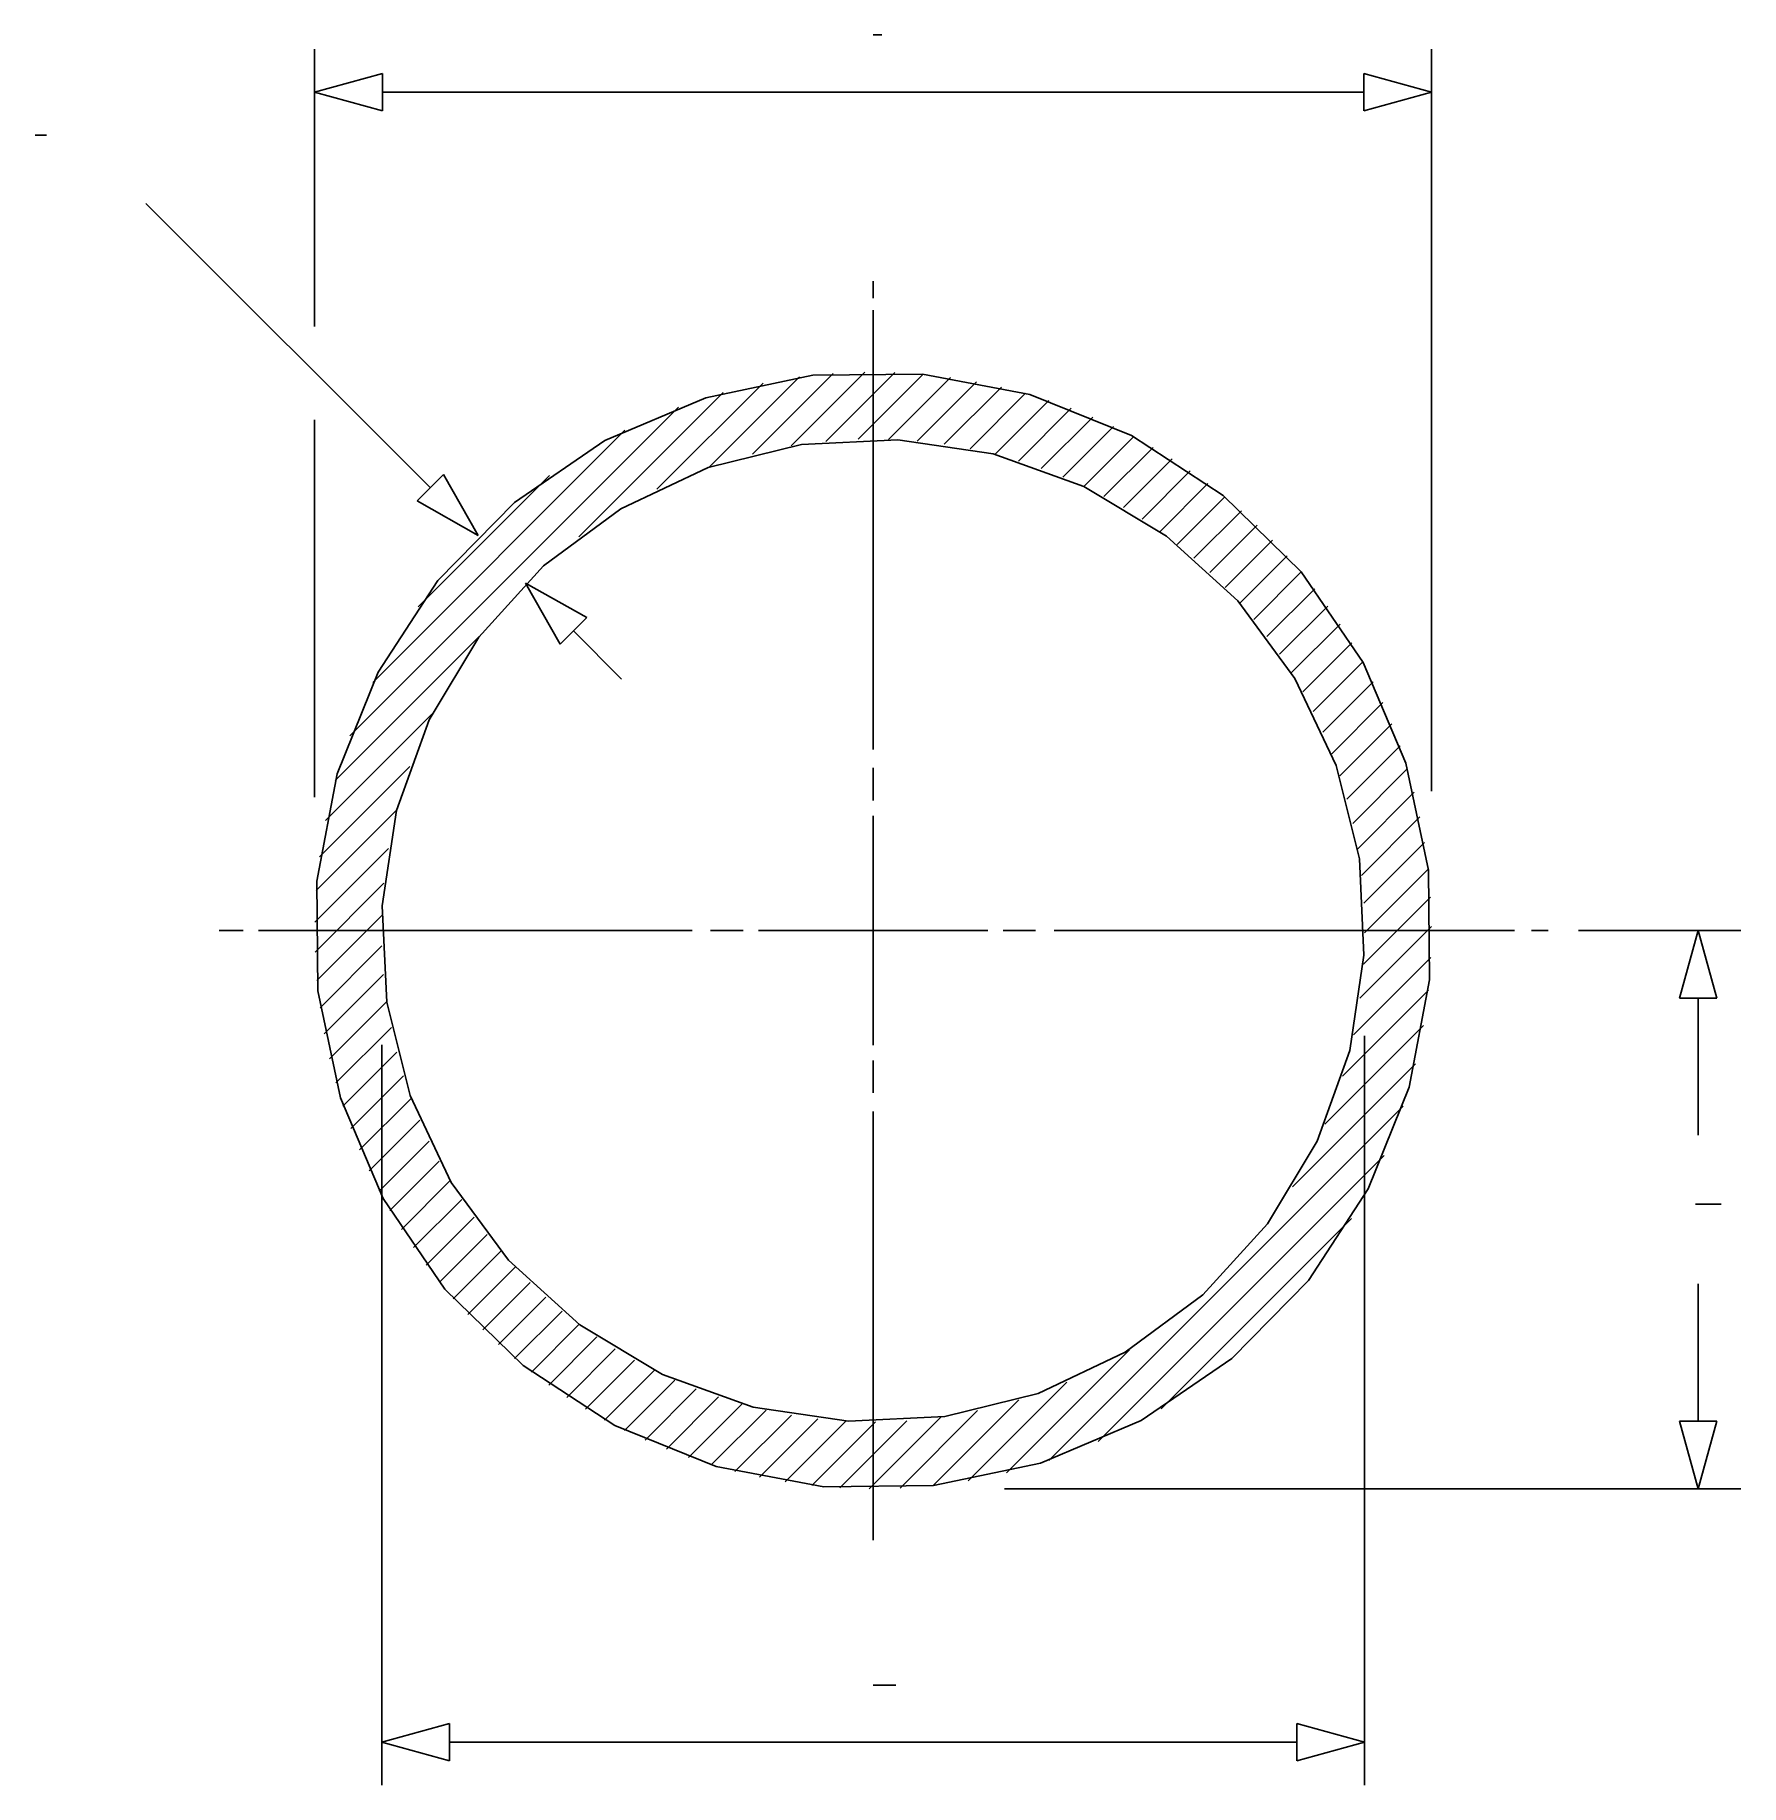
# Model space of a CAD drawing. Extents: x 628 to 1225, y 297 to 910.
import ezdxf

# ---------------------------------------------------------------- set-up
doc = ezdxf.new("R2010")
doc.units = 0
doc.header["$MEASUREMENT"] = 0
doc.layers.get('0').update_dxf_attribs({"linetype": 'CONTINUOUS'})
for name, color, linetype in [('-1', 7, 'CONTINUOUS'), ('1', 7, 'CONTINUOUS'), ('FLAN1$0$1', 7, 'CONTINUOUS')]:
    doc.layers.add(name, color=color, linetype=linetype)

msp = doc.modelspace()

# ---------------------------------------------------------------- linework, layer by layer
at = {"layer": '-1', "color": 3, "linetype": 'Continuous'}
for p, q in [((749.13, 890.07), (1092.7, 890.07)), ((765.91, 751.56), (666.37, 851.11)), ((832.88, 684.59), (816.03, 701.44)), ((1167.79, 596.56), (1224.7, 596.56)), ((966.88, 401.07), (1224.7, 401.07)), ((772.59, 312.4), (1069.24, 312.4))]:
    msp.add_line(p, q, dxfattribs=at)
at = {"color": 5, "linetype": 'Continuous'}
for p, q in [((920.91, 910.07), (923.91, 910.07)), ((627.53, 874.95), (631.53, 874.95)), ((1208.77, 500.76), (1217.77, 500.76)), ((920.91, 332.4), (928.91, 332.4))]:
    msp.add_line(p, q, dxfattribs=at)
at = {"layer": '1', "color": 3, "linetype": 'Continuous'}
for p, q in [((725.42, 808.05), (725.42, 905.07)), ((1116.41, 645.31), (1116.41, 905.07)), ((725.42, 890.07), (749.13, 896.62)), ((749.13, 883.51), (749.13, 896.62)), ((749.13, 883.51), (749.13, 896.62)), ((1116.41, 890.07), (1092.7, 896.62)), ((1092.7, 883.51), (1092.7, 896.62)), ((725.42, 890.07), (749.13, 883.51)), ((1116.41, 890.07), (1092.7, 883.51)), ((725.42, 643.2), (725.42, 775.29)), ((761.27, 746.93), (770.55, 756.2)), ((761.27, 746.93), (770.55, 756.2)), ((782.68, 734.8), (770.55, 756.2)), ((782.68, 734.8), (761.27, 746.93)), ((799.27, 718.21), (820.67, 706.08)), ((799.27, 718.21), (811.4, 696.81)), ((820.67, 706.08), (811.4, 696.81)), ((820.67, 706.08), (811.4, 696.81)), ((1209.7, 596.56), (1203.15, 572.85)), ((1209.7, 596.56), (1216.26, 572.85)), ((1216.26, 572.85), (1203.15, 572.85)), ((1209.7, 524.86), (1209.7, 572.85)), ((1092.95, 297.4), (1092.95, 559.72)), ((748.88, 297.4), (748.88, 556.55)), ((1209.7, 424.78), (1209.7, 472.85)), ((1203.15, 424.78), (1216.26, 424.78)), ((1209.7, 401.07), (1203.15, 424.78)), ((1209.7, 401.07), (1216.26, 424.78)), ((748.88, 312.4), (772.59, 318.96)), ((772.59, 305.85), (772.59, 318.96)), ((772.59, 305.85), (772.59, 318.96)), ((1092.95, 312.4), (1069.24, 318.96)), ((1069.24, 305.85), (1069.24, 318.96)), ((748.88, 312.4), (772.59, 305.85)), ((1092.95, 312.4), (1069.24, 305.85))]:
    msp.add_line(p, q, dxfattribs=at)
at = {"layer": '1', "color": 4, "linetype": 'Continuous'}
for p, q in [((920.91, 817.99), (920.91, 823.9)), ((920.91, 659.94), (920.91, 813.76)), ((863.5, 758.74), (895.11, 790.35)), ((878.72, 763.34), (906.93, 791.56)), ((892.16, 766.18), (918.02, 792.04)), ((904.39, 767.8), (928.5, 791.91)), ((915.71, 768.52), (938.46, 791.27)), ((817.9, 734.35), (868.44, 784.88)), ((845.2, 751.04), (882.38, 788.22)), ((926.31, 768.51), (947.98, 790.17)), ((936.31, 767.91), (957.09, 788.68)), ((945.8, 766.79), (965.84, 786.82)), ((954.84, 765.22), (974.26, 784.64)), ((737.69, 664.75), (852.73, 779.78)), ((963.48, 763.25), (982.37, 782.14)), ((971.75, 760.91), (990.2, 779.37)), ((979.69, 758.25), (997.76, 776.32)), ((987.31, 755.27), (1005.06, 773.02)), ((745.79, 683.44), (834.03, 771.69)), ((994.65, 751.99), (1012.13, 769.47)), ((1001.71, 748.45), (1018.96, 765.69)), ((1008.5, 744.63), (1025.56, 761.69)), ((761.6, 709.87), (807.61, 755.87)), ((1015.04, 740.56), (1031.94, 757.47)), ((1021.33, 736.25), (1038.11, 753.03)), ((1027.38, 731.69), (1044.07, 748.38)), ((1033.2, 726.9), (1049.82, 743.53)), ((1038.78, 721.88), (1055.37, 738.47)), ((1044.13, 716.62), (1060.72, 733.21)), ((1049.25, 711.13), (1065.86, 727.75)), ((1054.13, 705.41), (1070.79, 722.08)), ((1058.78, 699.46), (1075.53, 716.2)), ((1063.2, 693.26), (1080.05, 710.12)), ((732.59, 649.04), (783.13, 699.57)), ((1067.37, 686.83), (1084.36, 703.82)), ((1071.28, 680.14), (1088.45, 697.31)), ((1074.94, 673.19), (1092.32, 690.57)), ((1078.33, 665.97), (1095.96, 683.6)), ((1081.43, 658.46), (1099.36, 676.4)), ((729.25, 635.09), (766.43, 672.27)), ((1084.22, 650.65), (1102.52, 668.94)), ((1086.7, 642.52), (1105.4, 661.23)), ((727.13, 622.36), (758.74, 653.97)), ((920.91, 642.06), (920.91, 653.45)), ((1088.82, 634.03), (1108.01, 653.23)), ((1090.55, 625.16), (1110.33, 644.94)), ((725.92, 610.54), (754.13, 638.76)), ((920.91, 556.44), (920.91, 636.68)), ((1091.86, 615.86), (1112.32, 636.32)), ((725.44, 599.46), (751.3, 625.32)), ((1092.69, 606.08), (1113.97, 627.36)), ((725.57, 588.98), (749.67, 613.09)), ((1092.95, 595.73), (1115.23, 618.02)), ((1092.54, 584.72), (1116.06, 608.24)), ((726.21, 579.01), (748.96, 601.76)), ((700.34, 596.56), (691.96, 596.56)), ((857.54, 596.56), (705.78, 596.56)), ((875.41, 596.56), (864.03, 596.56)), ((961.03, 596.56), (880.8, 596.56)), ((977.8, 596.56), (966.41, 596.56)), ((1145.37, 596.56), (984.29, 596.56)), ((1091.31, 572.89), (1116.4, 597.98)), ((1157.22, 596.56), (1151.41, 596.56)), ((727.3, 569.5), (748.96, 591.16)), ((1089.01, 559.98), (1116.18, 587.15)), ((728.79, 560.39), (749.57, 581.16)), ((730.65, 551.64), (750.69, 571.67)), ((1085.22, 545.58), (1115.29, 575.65)), ((732.84, 543.22), (752.26, 562.64)), ((1079.04, 528.79), (1113.56, 563.32)), ((735.33, 535.1), (754.23, 554)), ((738.11, 527.27), (756.56, 545.73)), ((920.91, 539.68), (920.91, 551.06)), ((1067.71, 506.86), (1110.76, 549.91)), ((741.16, 519.72), (759.23, 537.79)), ((920.91, 383.1), (920.91, 533.19)), ((982.47, 411.01), (1106.46, 535.01)), ((744.46, 512.41), (762.21, 530.16)), ((748, 505.35), (765.48, 522.83)), ((751.78, 498.52), (769.03, 515.77)), ((999.72, 417.65), (1099.82, 517.76)), ((755.78, 491.92), (772.84, 508.98)), ((760.01, 485.53), (776.91, 502.44)), ((764.44, 479.36), (781.23, 496.15)), ((1021.75, 429.08), (1088.39, 495.72)), ((769.09, 473.4), (785.78, 490.09)), ((773.94, 467.65), (790.57, 484.28)), ((779, 462.1), (795.6, 478.7)), ((784.26, 456.76), (800.85, 473.35)), ((789.73, 451.62), (806.34, 468.23)), ((795.4, 446.68), (812.06, 463.34)), ((801.28, 441.95), (818.02, 458.69)), ((807.36, 437.43), (824.21, 454.28)), ((813.66, 433.12), (830.65, 450.11)), ((967.57, 406.72), (1010.61, 449.76)), ((820.17, 429.02), (837.34, 446.19)), ((826.91, 425.15), (844.29, 442.53)), ((833.87, 421.51), (851.51, 439.15)), ((841.08, 418.11), (859.01, 436.05)), ((954.16, 403.91), (988.68, 438.44)), ((848.53, 414.96), (866.82, 433.25)), ((856.25, 412.07), (874.96, 430.78)), ((941.83, 402.19), (971.89, 432.25)), ((864.25, 409.46), (883.44, 428.66)), ((872.54, 407.15), (892.31, 426.92)), ((881.15, 405.15), (901.61, 425.61)), ((890.11, 403.51), (911.4, 424.79)), ((899.46, 402.25), (921.74, 424.53)), ((909.23, 401.42), (932.75, 424.93)), ((919.5, 401.07), (944.59, 426.16)), ((930.33, 401.29), (957.49, 428.46))]:
    msp.add_line(p, q, dxfattribs=at)
at = {"layer": 'FLAN1$0$1', "color": 7, "linetype": 'Continuous'}
for p, q in [((899.82, 790.92), (862.31, 783.07)), ((938.14, 791.3), (899.82, 790.92)), ((975.8, 784.19), (938.14, 791.3)), ((862.31, 783.07), (827.05, 768.05)), ((1011.35, 769.88), (975.8, 784.19)), ((827.05, 768.05), (795.4, 746.44)), ((895.87, 766.76), (863.14, 758.61)), ((929.55, 768.38), (895.87, 766.76)), ((962.91, 763.39), (929.55, 768.38)), ((1043.43, 748.9), (1011.35, 769.88)), ((994.65, 751.99), (962.91, 763.39)), ((863.14, 758.61), (832.64, 744.22)), ((1023.55, 734.62), (994.65, 751.99)), ((1070.79, 722.08), (1043.43, 748.9)), ((795.4, 746.44), (768.57, 719.08)), ((832.64, 744.22), (805.53, 724.17)), ((1048.52, 711.95), (1023.55, 734.62)), ((805.53, 724.17), (782.85, 699.2)), ((768.57, 719.08), (747.6, 687)), ((1092.4, 690.42), (1070.79, 722.08)), ((1068.58, 684.83), (1048.52, 711.95)), ((782.85, 699.2), (765.48, 670.3)), ((747.6, 687), (733.28, 651.45)), ((1107.42, 655.16), (1092.4, 690.42)), ((1082.96, 654.33), (1068.58, 684.83)), ((765.48, 670.3), (754.08, 638.56)), ((733.28, 651.45), (726.18, 613.79)), ((1091.12, 621.61), (1082.96, 654.33)), ((1115.27, 617.65), (1107.42, 655.16)), ((754.08, 638.56), (749.09, 605.2)), ((1092.73, 587.92), (1091.12, 621.61)), ((726.18, 613.79), (726.56, 575.47)), ((1115.65, 579.33), (1115.27, 617.65)), ((749.09, 605.2), (750.71, 571.52)), ((1087.74, 554.57), (1092.73, 587.92)), ((1108.54, 541.67), (1115.65, 579.33)), ((726.56, 575.47), (734.41, 537.96)), ((750.71, 571.52), (758.87, 538.79)), ((1076.35, 522.83), (1087.74, 554.57)), ((1094.23, 506.12), (1108.54, 541.67)), ((734.41, 537.96), (749.42, 502.7)), ((758.87, 538.79), (773.25, 508.29)), ((1058.97, 493.92), (1076.35, 522.83)), ((749.42, 502.7), (771.03, 471.05)), ((773.25, 508.29), (793.31, 481.18)), ((1073.26, 474.05), (1094.23, 506.12)), ((1036.3, 468.96), (1058.97, 493.92)), ((793.31, 481.18), (818.27, 458.5)), ((1046.43, 446.68), (1073.26, 474.05)), ((771.03, 471.05), (798.4, 444.22)), ((1009.19, 448.9), (1036.3, 468.96)), ((818.27, 458.5), (847.18, 441.13)), ((978.68, 434.52), (1009.19, 448.9)), ((798.4, 444.22), (830.47, 423.25)), ((847.18, 441.13), (878.92, 429.73)), ((1014.77, 425.07), (1046.43, 446.68)), ((878.92, 429.73), (912.27, 424.74)), ((945.96, 426.36), (978.68, 434.52)), ((830.47, 423.25), (866.02, 408.93)), ((912.27, 424.74), (945.96, 426.36)), ((979.52, 410.06), (1014.77, 425.07)), ((866.02, 408.93), (903.68, 401.83)), ((942, 402.21), (979.52, 410.06)), ((903.68, 401.83), (942, 402.21))]:
    msp.add_line(p, q, dxfattribs=at)

doc.saveas('drawing.dxf')
